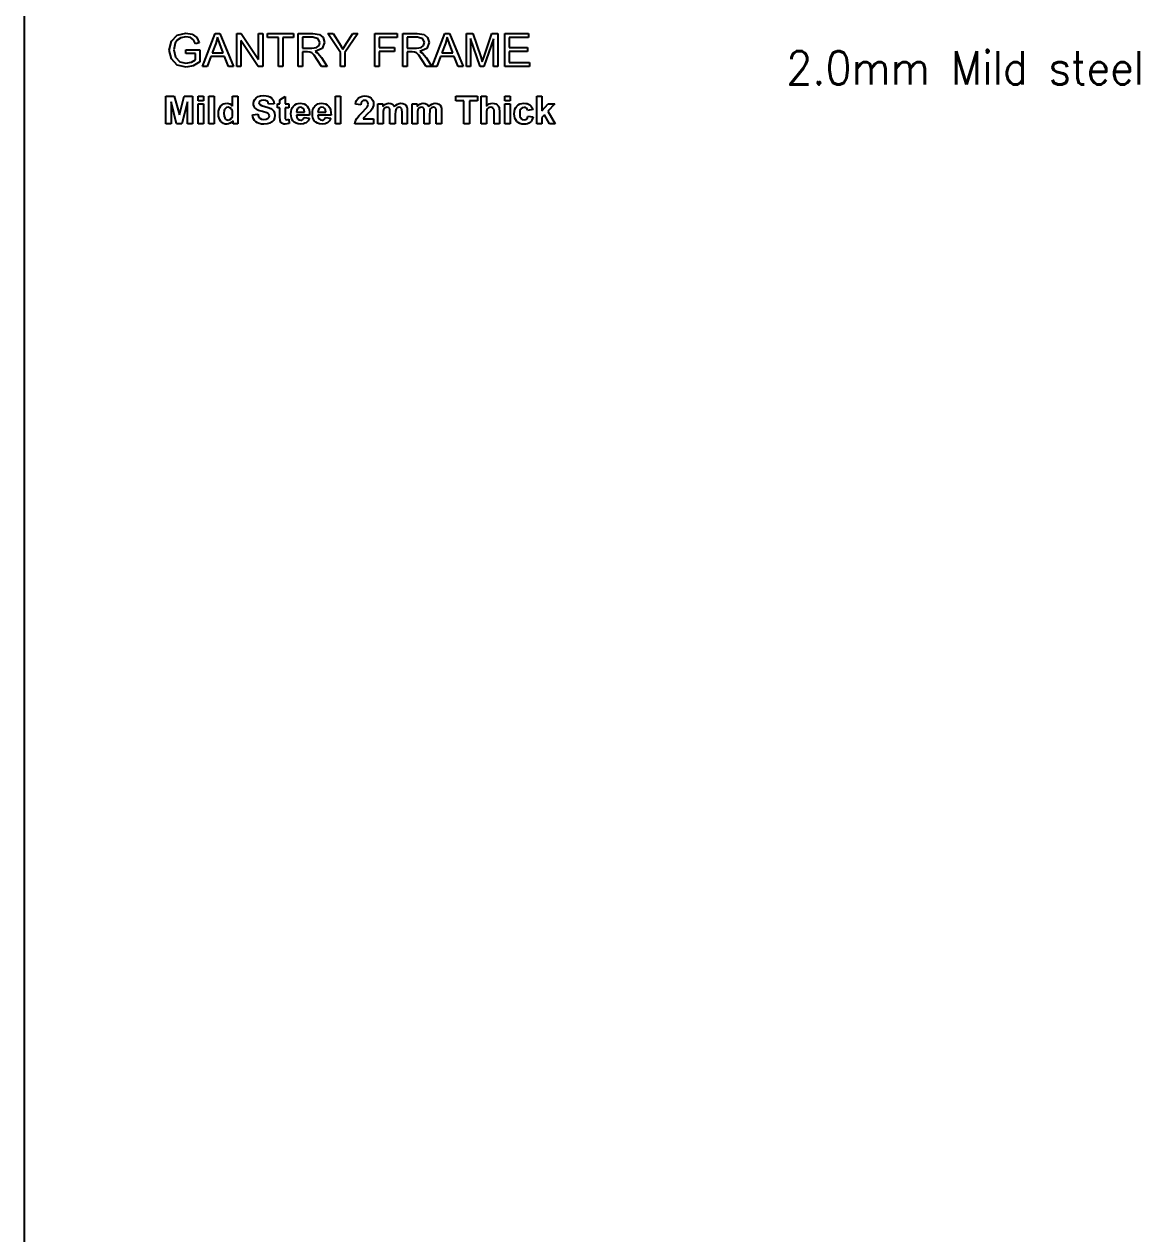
# Model space of a CAD drawing. Header units: millimetres. Extents: x -200 to 3600, y -1100 to 300.
# Drawn here: x 600 to 758.7, y -400 to -227.8 of the extents above; entities that cross this region are included whole.
import ezdxf

# ---------------------------------------------------------------- set-up
doc = ezdxf.new("R2010")
doc.units = ezdxf.units.MM
doc.layers.get('0').update_dxf_attribs({"linetype": 'CONTINUOUS', "lineweight": 25, "true_color": 0xffffff})
doc.layers.add('Mild Steel 2mm T', color=7, linetype='CONTINUOUS', true_color=0xffffff)
doc.layers.add('MTEXT', color=7, linetype='CONTINUOUS', true_color=0xffffff)
doc.styles.add('textstyle7', font='')
doc.styles.get('textstyle7').set_extended_font_data('Standard')

msp = doc.modelspace()

# ---------------------------------------------------------------- linework, layer by layer
msp.add_line((600, 300), (600, -1100))
at = {"layer": 'Mild Steel 2mm T'}
for p, q in [((620.19, -241.97), (620.19, -238.03)), ((620.19, -238.03), (621.38, -238.03)), ((621.71, -241.97), (620.93, -238.87)), ((620.93, -238.87), (620.93, -241.97)), ((621.38, -238.03), (622.1, -240.72)), ((622.1, -240.72), (622.8, -238.03)), ((623.25, -238.87), (622.47, -241.97)), ((622.8, -238.03), (623.99, -238.03)), ((623.25, -241.97), (623.25, -238.87)), ((623.99, -238.03), (623.99, -241.97)), ((624.78, -238.73), (624.78, -238.03)), ((624.78, -238.03), (625.53, -238.03)), ((625.53, -238.73), (624.78, -238.73)), ((624.78, -241.97), (624.78, -239.12)), ((624.78, -239.12), (625.53, -239.12)), ((625.53, -238.03), (625.53, -238.73)), ((625.53, -239.12), (625.53, -241.97)), ((626.3, -241.97), (626.3, -238.03)), ((626.3, -238.03), (627.06, -238.03)), ((627.06, -238.03), (627.06, -241.97)), ((628, -239.43), (628.18, -239.27)), ((628.18, -239.27), (628.39, -239.15)), ((628.39, -239.15), (628.61, -239.08)), ((628.61, -239.08), (628.86, -239.05)), ((628.86, -239.05), (629.09, -239.08)), ((629.09, -239.08), (629.31, -239.15)), ((629.31, -239.15), (629.51, -239.28)), ((629.51, -239.28), (629.69, -239.45)), ((629.69, -239.45), (629.69, -238.03)), ((629.69, -238.03), (630.44, -238.03)), ((630.44, -238.03), (630.44, -241.97)), ((632.66, -239.07), (632.7, -238.77)), ((632.68, -239.29), (632.66, -239.07)), ((632.75, -239.5), (632.68, -239.29)), ((632.7, -238.77), (632.83, -238.5)), ((632.83, -238.5), (633.04, -238.27)), ((633.04, -238.27), (633.32, -238.1)), ((633.32, -238.1), (633.67, -238)), ((633.45, -238.87), (633.42, -239.01)), ((633.42, -239.01), (633.45, -239.14)), ((633.54, -238.77), (633.45, -238.87)), ((633.45, -239.14), (633.54, -239.25)), ((633.78, -238.66), (633.54, -238.77)), ((633.54, -239.25), (633.79, -239.38)), ((633.67, -238), (634.09, -237.97)), ((634.09, -238.63), (633.78, -238.66)), ((634.09, -237.97), (634.44, -237.99)), ((634.38, -238.66), (634.09, -238.63)), ((634.59, -238.76), (634.38, -238.66)), ((634.44, -237.99), (634.74, -238.05)), ((634.73, -238.93), (634.59, -238.76)), ((634.81, -239.19), (634.73, -238.93)), ((634.74, -238.05), (635, -238.15)), ((635.6, -239.16), (634.81, -239.19)), ((635, -238.15), (635.21, -238.29)), ((635.21, -238.29), (635.37, -238.47)), ((635.37, -238.47), (635.49, -238.67)), ((635.49, -238.67), (635.57, -238.9)), ((635.57, -238.9), (635.6, -239.16)), ((636.07, -239.72), (636.07, -239.12)), ((636.07, -239.12), (636.41, -239.12)), ((636.41, -238.55), (637.17, -238.11)), ((636.41, -239.12), (636.41, -238.55)), ((637.17, -238.11), (637.17, -239.12)), ((637.17, -239.12), (637.68, -239.12)), ((637.68, -239.12), (637.68, -239.72)), ((638.36, -239.46), (638.55, -239.28)), ((638.55, -239.28), (638.78, -239.15)), ((638.78, -239.15), (639.02, -239.08)), ((639.02, -239.08), (639.29, -239.05)), ((639.29, -239.05), (639.59, -239.08)), ((639.59, -239.08), (639.86, -239.16)), ((639.86, -239.16), (640.1, -239.29)), ((640.1, -239.29), (640.3, -239.47)), ((641.41, -239.46), (641.61, -239.28)), ((641.61, -239.28), (641.83, -239.15)), ((641.83, -239.15), (642.08, -239.08)), ((642.08, -239.08), (642.35, -239.05)), ((642.35, -239.05), (642.65, -239.08)), ((642.65, -239.08), (642.92, -239.16)), ((642.92, -239.16), (643.15, -239.29)), ((643.15, -239.29), (643.35, -239.47)), ((644.32, -241.97), (644.32, -238.03)), ((644.32, -238.03), (645.07, -238.03)), ((645.07, -238.03), (645.07, -241.97)), ((647.2, -239.18), (647.25, -238.89)), ((647.95, -239.26), (647.2, -239.18)), ((647.25, -238.89), (647.34, -238.65)), ((647.34, -238.65), (647.46, -238.45)), ((647.46, -238.45), (647.62, -238.29)), ((647.62, -238.29), (647.81, -238.17)), ((647.81, -238.17), (648.02, -238.09)), ((648, -238.98), (647.95, -239.26)), ((648.11, -238.79), (648, -238.98)), ((648.02, -238.09), (648.25, -238.04)), ((648.28, -238.68), (648.11, -238.79)), ((648.25, -238.04), (648.51, -238.02)), ((648.49, -238.64), (648.28, -238.68)), ((648.7, -238.68), (648.49, -238.64)), ((648.51, -238.02), (648.78, -238.04)), ((648.86, -238.78), (648.7, -238.68)), ((648.78, -238.04), (649.03, -238.1)), ((648.96, -238.94), (648.86, -238.78)), ((649, -239.17), (648.96, -238.94)), ((648.96, -239.4), (649, -239.17)), ((649.03, -238.1), (649.24, -238.2)), ((649.24, -238.2), (649.42, -238.33)), ((649.42, -238.33), (649.57, -238.5)), ((649.57, -238.5), (649.67, -238.68)), ((649.67, -238.68), (649.73, -238.89)), ((649.73, -238.89), (649.76, -239.11)), ((649.76, -239.11), (649.73, -239.37)), ((650.37, -239.12), (651.06, -239.12)), ((650.37, -241.97), (650.37, -239.12)), ((651.06, -239.12), (651.06, -239.51)), ((651.06, -239.51), (651.26, -239.31)), ((651.26, -239.31), (651.47, -239.17)), ((651.47, -239.17), (651.7, -239.08)), ((651.7, -239.08), (651.95, -239.05)), ((651.95, -239.05), (652.21, -239.08)), ((652.21, -239.08), (652.43, -239.17)), ((652.43, -239.17), (652.61, -239.31)), ((652.61, -239.31), (652.76, -239.51)), ((652.76, -239.51), (652.95, -239.31)), ((652.95, -239.31), (653.16, -239.17)), ((653.16, -239.17), (653.39, -239.08)), ((653.39, -239.08), (653.63, -239.05)), ((653.63, -239.05), (653.92, -239.09)), ((653.92, -239.09), (654.16, -239.18)), ((654.16, -239.18), (654.35, -239.34)), ((654.35, -239.34), (654.48, -239.56)), ((655.25, -239.12), (655.95, -239.12)), ((655.25, -241.97), (655.25, -239.12)), ((655.95, -239.12), (655.95, -239.51)), ((655.95, -239.51), (656.15, -239.31)), ((656.15, -239.31), (656.36, -239.17)), ((656.36, -239.17), (656.59, -239.08)), ((656.59, -239.08), (656.84, -239.05)), ((656.84, -239.05), (657.09, -239.08)), ((657.09, -239.08), (657.31, -239.17)), ((657.31, -239.17), (657.5, -239.31)), ((657.5, -239.31), (657.64, -239.51)), ((657.64, -239.51), (657.84, -239.31)), ((657.84, -239.31), (658.05, -239.17)), ((658.05, -239.17), (658.27, -239.08)), ((658.27, -239.08), (658.51, -239.05)), ((658.51, -239.05), (658.8, -239.09)), ((658.8, -239.09), (659.04, -239.18)), ((659.04, -239.18), (659.23, -239.34)), ((659.23, -239.34), (659.37, -239.56)), ((661.45, -238.7), (661.45, -238.03)), ((661.45, -238.03), (664.57, -238.03)), ((662.61, -238.7), (661.45, -238.7)), ((662.61, -241.97), (662.61, -238.7)), ((664.57, -238.7), (663.41, -238.7)), ((663.41, -238.7), (663.41, -241.97)), ((664.57, -238.03), (664.57, -238.7)), ((665.08, -241.97), (665.08, -238.03)), ((665.08, -238.03), (665.83, -238.03)), ((665.83, -238.03), (665.83, -239.48)), ((665.83, -239.48), (666.02, -239.29)), ((666.02, -239.29), (666.23, -239.16)), ((666.23, -239.16), (666.46, -239.08)), ((666.46, -239.08), (666.7, -239.05)), ((666.7, -239.05), (666.95, -239.08)), ((666.95, -239.08), (667.17, -239.15)), ((667.17, -239.15), (667.36, -239.26)), ((667.36, -239.26), (667.49, -239.4)), ((668.44, -238.73), (668.44, -238.03)), ((668.44, -238.03), (669.19, -238.03)), ((669.19, -238.73), (668.44, -238.73)), ((668.44, -241.97), (668.44, -239.12)), ((668.44, -239.12), (669.19, -239.12)), ((669.19, -238.03), (669.19, -238.73)), ((669.19, -239.12), (669.19, -241.97)), ((670.17, -239.45), (670.37, -239.28)), ((670.37, -239.28), (670.61, -239.15)), ((670.61, -239.15), (670.88, -239.08)), ((670.88, -239.08), (671.18, -239.05)), ((671.18, -239.05), (671.42, -239.07)), ((671.42, -239.07), (671.64, -239.11)), ((671.64, -239.11), (671.84, -239.18)), ((671.84, -239.18), (672, -239.28)), ((672, -239.28), (672.15, -239.41)), ((672.99, -241.97), (672.99, -238.03)), ((672.99, -238.03), (673.74, -238.03)), ((673.74, -238.03), (673.74, -240.12)), ((673.74, -240.12), (674.63, -239.12)), ((675.56, -239.12), (674.58, -240.16)), ((674.63, -239.12), (675.56, -239.12)), ((627.66, -240.53), (627.68, -240.19)), ((627.68, -240.87), (627.66, -240.53)), ((627.68, -240.19), (627.75, -239.9)), ((627.75, -241.16), (627.68, -240.87)), ((627.75, -239.9), (627.85, -239.64)), ((627.85, -239.64), (628, -239.43)), ((628.48, -240.11), (628.43, -240.48)), ((628.43, -240.48), (628.46, -240.87)), ((628.46, -240.87), (628.56, -241.14)), ((628.53, -239.96), (628.48, -240.11)), ((628.61, -239.84), (628.53, -239.96)), ((628.81, -239.68), (628.61, -239.84)), ((629.06, -239.63), (628.81, -239.68)), ((629.31, -239.69), (629.06, -239.63)), ((629.51, -239.85), (629.31, -239.69)), ((629.59, -239.97), (629.51, -239.85)), ((629.65, -240.13), (629.59, -239.97)), ((629.59, -241.09), (629.65, -240.94)), ((629.69, -240.55), (629.65, -240.13)), ((629.65, -240.94), (629.69, -240.55)), ((632.52, -240.69), (633.29, -240.61)), ((632.57, -241), (632.52, -240.69)), ((632.67, -241.27), (632.57, -241)), ((632.86, -239.69), (632.75, -239.5)), ((633.02, -239.86), (632.86, -239.69)), ((633.17, -239.97), (633.02, -239.86)), ((633.37, -240.07), (633.17, -239.97)), ((633.29, -240.61), (633.39, -240.95)), ((633.92, -240.25), (633.37, -240.07)), ((633.39, -240.95), (633.57, -241.18)), ((633.79, -239.38), (634.26, -239.51)), ((634.55, -240.42), (633.92, -240.25)), ((634.26, -239.51), (634.77, -239.65)), ((634.73, -240.5), (634.55, -240.42)), ((634.84, -240.59), (634.73, -240.5)), ((634.73, -241.2), (634.87, -241.03)), ((634.77, -239.65), (635.12, -239.8)), ((634.9, -240.7), (634.84, -240.59)), ((634.87, -241.03), (634.92, -240.83)), ((634.92, -240.83), (634.9, -240.7)), ((635.12, -239.8), (635.37, -239.97)), ((635.37, -239.97), (635.56, -240.2)), ((635.56, -240.2), (635.67, -240.48)), ((635.67, -240.48), (635.71, -240.82)), ((635.71, -240.82), (635.67, -241.15)), ((636.41, -239.72), (636.07, -239.72)), ((636.41, -240.96), (636.41, -239.72)), ((636.44, -241.49), (636.41, -240.96)), ((637.68, -239.72), (637.17, -239.72)), ((637.17, -239.72), (637.17, -240.87)), ((637.17, -240.87), (637.18, -241.27)), ((637.99, -240.56), (638.01, -240.23)), ((638, -240.85), (637.99, -240.56)), ((638.06, -241.11), (638, -240.85)), ((638.01, -240.23), (638.08, -239.93)), ((638.08, -239.93), (638.19, -239.68)), ((638.19, -239.68), (638.36, -239.46)), ((640.65, -240.76), (638.76, -240.76)), ((638.76, -240.76), (638.81, -241.06)), ((638.81, -240.02), (638.77, -240.3)), ((638.77, -240.3), (639.9, -240.3)), ((638.93, -239.81), (638.81, -240.02)), ((638.81, -241.06), (638.94, -241.28)), ((639.11, -239.68), (638.93, -239.81)), ((639.34, -239.63), (639.11, -239.68)), ((639.55, -239.67), (639.34, -239.63)), ((639.73, -239.8), (639.55, -239.67)), ((639.85, -240.01), (639.73, -239.8)), ((639.78, -241.25), (639.86, -241.06)), ((639.9, -240.3), (639.85, -240.01)), ((639.86, -241.06), (640.61, -241.19)), ((640.3, -239.47), (640.46, -239.71)), ((640.46, -239.71), (640.57, -240.01)), ((640.57, -240.01), (640.63, -240.36)), ((640.63, -240.36), (640.65, -240.76)), ((641.04, -240.56), (641.06, -240.23)), ((641.06, -240.85), (641.04, -240.56)), ((641.06, -240.23), (641.13, -239.93)), ((641.11, -241.11), (641.06, -240.85)), ((641.13, -239.93), (641.25, -239.68)), ((641.25, -239.68), (641.41, -239.46)), ((643.7, -240.76), (641.81, -240.76)), ((641.81, -240.76), (641.86, -241.06)), ((641.87, -240.02), (641.83, -240.3)), ((641.83, -240.3), (642.95, -240.3)), ((641.86, -241.06), (642, -241.28)), ((641.99, -239.81), (641.87, -240.02)), ((642.17, -239.68), (641.99, -239.81)), ((642.39, -239.63), (642.17, -239.68)), ((642.61, -239.67), (642.39, -239.63)), ((642.79, -239.8), (642.61, -239.67)), ((642.91, -240.01), (642.79, -239.8)), ((642.84, -241.25), (642.91, -241.06)), ((642.95, -240.3), (642.91, -240.01)), ((642.91, -241.06), (643.66, -241.19)), ((643.35, -239.47), (643.51, -239.71)), ((643.51, -239.71), (643.62, -240.01)), ((643.62, -240.01), (643.69, -240.36)), ((643.69, -240.36), (643.7, -240.76)), ((647.37, -241.22), (647.69, -240.8)), ((647.69, -240.8), (648.22, -240.27)), ((648.22, -240.27), (648.63, -239.87)), ((648.41, -241.06), (648.26, -241.27)), ((648.86, -240.62), (648.41, -241.06)), ((648.63, -239.87), (648.84, -239.63)), ((648.84, -239.63), (648.96, -239.4)), ((649.36, -240.12), (648.86, -240.62)), ((649.54, -239.86), (649.36, -240.12)), ((649.66, -239.62), (649.54, -239.86)), ((649.73, -239.37), (649.66, -239.62)), ((651.14, -240.23), (651.12, -240.58)), ((651.12, -240.58), (651.12, -241.97)), ((651.18, -240), (651.14, -240.23)), ((651.26, -239.84), (651.18, -240)), ((651.38, -239.73), (651.26, -239.84)), ((651.53, -239.65), (651.38, -239.73)), ((651.7, -239.63), (651.53, -239.65)), ((651.83, -239.65), (651.7, -239.63)), ((651.93, -239.69), (651.83, -239.65)), ((652, -239.76), (651.93, -239.69)), ((652.05, -239.87), (652, -239.76)), ((652.08, -240.06), (652.05, -239.87)), ((652.09, -240.41), (652.08, -240.06)), ((652.09, -241.97), (652.09, -240.41)), ((652.86, -240.25), (652.85, -240.6)), ((652.85, -240.6), (652.85, -241.97)), ((652.91, -240.01), (652.86, -240.25)), ((652.99, -239.85), (652.91, -240.01)), ((653.11, -239.73), (652.99, -239.85)), ((653.25, -239.66), (653.11, -239.73)), ((653.41, -239.63), (653.25, -239.66)), ((653.6, -239.67), (653.41, -239.63)), ((653.73, -239.79), (653.6, -239.67)), ((653.79, -239.99), (653.73, -239.79)), ((653.81, -240.34), (653.79, -239.99)), ((653.81, -241.97), (653.81, -240.34)), ((654.48, -239.56), (654.54, -239.79)), ((654.54, -239.79), (654.56, -240.15)), ((654.56, -240.15), (654.56, -241.97)), ((656.02, -240.23), (656.01, -240.58)), ((656.01, -240.58), (656.01, -241.97)), ((656.07, -240), (656.02, -240.23)), ((656.15, -239.84), (656.07, -240)), ((656.27, -239.73), (656.15, -239.84)), ((656.42, -239.65), (656.27, -239.73)), ((656.58, -239.63), (656.42, -239.65)), ((656.71, -239.65), (656.58, -239.63)), ((656.81, -239.69), (656.71, -239.65)), ((656.89, -239.76), (656.81, -239.69)), ((656.94, -239.87), (656.89, -239.76)), ((656.97, -240.06), (656.94, -239.87)), ((656.98, -240.41), (656.97, -240.06)), ((656.98, -241.97), (656.98, -240.41)), ((657.75, -240.25), (657.73, -240.6)), ((657.73, -240.6), (657.73, -241.97)), ((657.79, -240.01), (657.75, -240.25)), ((657.87, -239.85), (657.79, -240.01)), ((657.99, -239.73), (657.87, -239.85)), ((658.14, -239.66), (657.99, -239.73)), ((658.29, -239.63), (658.14, -239.66)), ((658.48, -239.67), (658.29, -239.63)), ((658.61, -239.79), (658.48, -239.67)), ((658.67, -239.99), (658.61, -239.79)), ((658.69, -240.34), (658.67, -239.99)), ((658.69, -241.97), (658.69, -240.34)), ((659.37, -239.56), (659.43, -239.79)), ((659.43, -239.79), (659.45, -240.15)), ((659.45, -240.15), (659.45, -241.97)), ((665.85, -240.23), (665.83, -240.54)), ((665.83, -240.54), (665.83, -241.97)), ((665.9, -240), (665.85, -240.23)), ((665.99, -239.84), (665.9, -240)), ((666.11, -239.72), (665.99, -239.84)), ((666.27, -239.65), (666.11, -239.72)), ((666.45, -239.63), (666.27, -239.65)), ((666.6, -239.65), (666.45, -239.63)), ((666.72, -239.7), (666.6, -239.65)), ((666.81, -239.79), (666.72, -239.7)), ((666.87, -239.89), (666.81, -239.79)), ((666.91, -240.1), (666.87, -239.89)), ((666.92, -240.46), (666.91, -240.1)), ((666.92, -241.97), (666.92, -240.46)), ((667.49, -239.4), (667.58, -239.56)), ((667.58, -239.56), (667.63, -239.73)), ((667.63, -239.73), (667.67, -240.3)), ((667.67, -240.3), (667.67, -241.97)), ((669.8, -240.55), (669.82, -240.21)), ((669.82, -240.88), (669.8, -240.55)), ((669.82, -240.21), (669.89, -239.92)), ((669.89, -241.17), (669.82, -240.88)), ((669.89, -239.92), (670.01, -239.66)), ((670.01, -239.66), (670.17, -239.45)), ((670.61, -240.1), (670.57, -240.49)), ((670.57, -240.49), (670.61, -240.92)), ((670.67, -239.96), (670.61, -240.1)), ((670.61, -240.92), (670.67, -241.09)), ((670.74, -239.84), (670.67, -239.96)), ((670.93, -239.7), (670.74, -239.84)), ((671.19, -239.65), (670.93, -239.7)), ((671.38, -239.68), (671.19, -239.65)), ((671.53, -239.76), (671.38, -239.68)), ((671.64, -239.9), (671.53, -239.76)), ((671.7, -240.1), (671.64, -239.9)), ((671.67, -241.13), (671.74, -240.88)), ((672.45, -239.96), (671.7, -240.1)), ((671.74, -240.88), (672.48, -241)), ((672.15, -239.41), (672.27, -239.56)), ((672.27, -239.56), (672.37, -239.75)), ((672.37, -239.75), (672.45, -239.96)), ((672.48, -241), (672.41, -241.24)), ((674.1, -240.69), (673.74, -241.06)), ((673.74, -241.06), (673.74, -241.97)), ((674.81, -241.97), (674.1, -240.69)), ((674.58, -240.16), (675.63, -241.97)), ((620.93, -241.97), (620.19, -241.97)), ((622.47, -241.97), (621.71, -241.97)), ((623.99, -241.97), (623.25, -241.97)), ((625.53, -241.97), (624.78, -241.97)), ((627.06, -241.97), (626.3, -241.97)), ((627.86, -241.42), (627.75, -241.16)), ((628.01, -241.64), (627.86, -241.42)), ((628.19, -241.81), (628.01, -241.64)), ((628.4, -241.93), (628.19, -241.81)), ((628.61, -242.01), (628.4, -241.93)), ((628.56, -241.14), (628.66, -241.27)), ((628.85, -242.03), (628.61, -242.01)), ((628.66, -241.27), (628.77, -241.36)), ((628.77, -241.36), (628.91, -241.42)), ((629.09, -242), (628.85, -242.03)), ((628.91, -241.42), (629.07, -241.44)), ((629.07, -241.44), (629.31, -241.38)), ((629.33, -241.91), (629.09, -242)), ((629.31, -241.38), (629.51, -241.22)), ((629.55, -241.76), (629.33, -241.91)), ((629.51, -241.22), (629.59, -241.09)), ((629.74, -241.55), (629.55, -241.76)), ((629.74, -241.97), (629.74, -241.55)), ((630.44, -241.97), (629.74, -241.97)), ((632.81, -241.5), (632.67, -241.27)), ((632.99, -241.69), (632.81, -241.5)), ((633.21, -241.84), (632.99, -241.69)), ((633.48, -241.95), (633.21, -241.84)), ((633.79, -242.02), (633.48, -241.95)), ((633.57, -241.18), (633.82, -241.32)), ((634.14, -242.04), (633.79, -242.02)), ((633.82, -241.32), (634.15, -241.37)), ((634.61, -242), (634.14, -242.04)), ((634.15, -241.37), (634.48, -241.33)), ((634.48, -241.33), (634.73, -241.2)), ((634.99, -241.89), (634.61, -242)), ((635.3, -241.71), (634.99, -241.89)), ((635.53, -241.46), (635.3, -241.71)), ((635.67, -241.15), (635.53, -241.46)), ((636.48, -241.66), (636.44, -241.49)), ((636.54, -241.79), (636.48, -241.66)), ((636.64, -241.89), (636.54, -241.79)), ((636.78, -241.96), (636.64, -241.89)), ((636.96, -242.02), (636.78, -241.96)), ((637.15, -242.03), (636.96, -242.02)), ((637.46, -242), (637.15, -242.03)), ((637.18, -241.27), (637.25, -241.37)), ((637.25, -241.37), (637.38, -241.41)), ((637.38, -241.41), (637.68, -241.33)), ((637.74, -241.92), (637.46, -242)), ((637.68, -241.33), (637.74, -241.92)), ((638.14, -241.34), (638.06, -241.11)), ((638.27, -241.55), (638.14, -241.34)), ((638.47, -241.76), (638.27, -241.55)), ((638.72, -241.91), (638.47, -241.76)), ((639.02, -242), (638.72, -241.91)), ((638.94, -241.28), (639.14, -241.42)), ((639.37, -242.03), (639.02, -242)), ((639.14, -241.42), (639.38, -241.47)), ((639.8, -241.98), (639.37, -242.03)), ((639.38, -241.47), (639.54, -241.44)), ((639.54, -241.44), (639.67, -241.37)), ((639.67, -241.37), (639.78, -241.25)), ((639.98, -241.91), (639.8, -241.98)), ((640.15, -241.82), (639.98, -241.91)), ((640.3, -241.7), (640.15, -241.82)), ((640.42, -241.55), (640.3, -241.7)), ((640.61, -241.19), (640.42, -241.55)), ((641.2, -241.34), (641.11, -241.11)), ((641.32, -241.55), (641.2, -241.34)), ((641.53, -241.76), (641.32, -241.55)), ((641.78, -241.91), (641.53, -241.76)), ((642.08, -242), (641.78, -241.91)), ((642, -241.28), (642.19, -241.42)), ((642.42, -242.03), (642.08, -242)), ((642.19, -241.42), (642.43, -241.47)), ((642.85, -241.98), (642.42, -242.03)), ((642.43, -241.47), (642.59, -241.44)), ((642.59, -241.44), (642.73, -241.37)), ((642.73, -241.37), (642.84, -241.25)), ((643.04, -241.91), (642.85, -241.98)), ((643.21, -241.82), (643.04, -241.91)), ((643.35, -241.7), (643.21, -241.82)), ((643.48, -241.55), (643.35, -241.7)), ((643.66, -241.19), (643.48, -241.55)), ((645.07, -241.97), (644.32, -241.97)), ((647.11, -241.97), (647.2, -241.58)), ((649.76, -241.97), (647.11, -241.97)), ((647.2, -241.58), (647.37, -241.22)), ((648.26, -241.27), (649.76, -241.27)), ((649.76, -241.27), (649.76, -241.97)), ((651.12, -241.97), (650.37, -241.97)), ((652.85, -241.97), (652.09, -241.97)), ((654.56, -241.97), (653.81, -241.97)), ((656.01, -241.97), (655.25, -241.97)), ((657.73, -241.97), (656.98, -241.97)), ((659.45, -241.97), (658.69, -241.97)), ((663.41, -241.97), (662.61, -241.97)), ((665.83, -241.97), (665.08, -241.97)), ((667.67, -241.97), (666.92, -241.97)), ((669.19, -241.97), (668.44, -241.97)), ((670, -241.42), (669.89, -241.17)), ((670.17, -241.64), (670, -241.42)), ((670.37, -241.81), (670.17, -241.64)), ((670.6, -241.93), (670.37, -241.81)), ((670.87, -242.01), (670.6, -241.93)), ((670.67, -241.09), (670.74, -241.21)), ((670.74, -241.21), (670.94, -241.37)), ((671.16, -242.03), (670.87, -242.01)), ((670.94, -241.37), (671.2, -241.42)), ((671.42, -242.02), (671.16, -242.03)), ((671.2, -241.42), (671.39, -241.39)), ((671.39, -241.39), (671.55, -241.3)), ((671.66, -241.97), (671.42, -242.02)), ((671.55, -241.3), (671.67, -241.13)), ((671.86, -241.89), (671.66, -241.97)), ((672.04, -241.77), (671.86, -241.89)), ((672.19, -241.63), (672.04, -241.77)), ((672.32, -241.45), (672.19, -241.63)), ((672.41, -241.24), (672.32, -241.45)), ((673.74, -241.97), (672.99, -241.97)), ((675.63, -241.97), (674.81, -241.97))]:
    msp.add_line(p, q, dxfattribs=at)
at = {"layer": 'MTEXT'}
for p, q in [((620.67, -231.51), (620.96, -230.23)), ((620.96, -230.23), (621.78, -229.35)), ((621.49, -230.52), (621.31, -231.47)), ((621.79, -230.06), (621.49, -230.52)), ((621.78, -229.35), (623.02, -229.06)), ((622.29, -229.72), (621.79, -230.06)), ((623.02, -229.59), (622.29, -229.72)), ((623.02, -229.06), (623.94, -229.23)), ((623.67, -229.71), (623.02, -229.59)), ((624.11, -230.04), (623.67, -229.71)), ((623.94, -229.23), (624.58, -229.68)), ((624.38, -230.6), (624.11, -230.04)), ((624.94, -230.45), (624.38, -230.6)), ((624.58, -229.68), (624.94, -230.45)), ((625.41, -233.82), (627.2, -229.14)), ((627.27, -230.53), (626.76, -231.9)), ((627.2, -229.14), (627.87, -229.14)), ((627.52, -229.63), (627.27, -230.53)), ((627.86, -230.6), (627.52, -229.63)), ((628.34, -231.9), (627.86, -230.6)), ((627.87, -229.14), (629.79, -233.82)), ((630.28, -233.82), (630.28, -229.14)), ((630.28, -229.14), (630.91, -229.14)), ((633.33, -233.82), (630.87, -230.14)), ((630.87, -230.14), (630.87, -233.82)), ((630.91, -229.14), (633.37, -232.82)), ((633.37, -232.82), (633.37, -229.14)), ((633.37, -229.14), (633.97, -229.14)), ((633.97, -229.14), (633.97, -233.82)), ((634.66, -229.69), (634.66, -229.14)), ((634.66, -229.14), (638.37, -229.14)), ((636.2, -229.69), (634.66, -229.69)), ((636.2, -233.82), (636.2, -229.69)), ((638.37, -229.69), (636.82, -229.69)), ((636.82, -229.69), (636.82, -233.82)), ((638.37, -229.14), (638.37, -229.69)), ((639.01, -233.82), (639.01, -229.14)), ((639.01, -229.14), (641.09, -229.14)), ((641.11, -229.66), (639.63, -229.66)), ((639.63, -229.66), (639.63, -231.21)), ((641.09, -229.14), (642.04, -229.27)), ((641.88, -229.87), (641.11, -229.66)), ((642.12, -230.42), (641.88, -229.87)), ((641.99, -230.84), (642.12, -230.42)), ((642.04, -229.27), (642.56, -229.71)), ((642.76, -230.42), (642.43, -231.26)), ((642.56, -229.71), (642.76, -230.42)), ((645.05, -231.84), (643.24, -229.14)), ((643.24, -229.14), (644, -229.14)), ((644, -229.14), (644.92, -230.55)), ((644.92, -230.55), (645.39, -231.35)), ((645.39, -231.35), (645.91, -230.52)), ((647.53, -229.14), (645.67, -231.84)), ((645.91, -230.52), (646.81, -229.14)), ((646.81, -229.14), (647.53, -229.14)), ((649.94, -233.82), (649.94, -229.14)), ((649.94, -229.14), (653.1, -229.14)), ((653.1, -229.69), (650.56, -229.69)), ((650.56, -229.69), (650.56, -231.14)), ((653.1, -229.14), (653.1, -229.69)), ((653.91, -233.82), (653.91, -229.14)), ((653.91, -229.14), (655.99, -229.14)), ((656.02, -229.66), (654.53, -229.66)), ((654.53, -229.66), (654.53, -231.21)), ((655.99, -229.14), (656.94, -229.27)), ((656.78, -229.87), (656.02, -229.66)), ((657.02, -230.42), (656.78, -229.87)), ((656.89, -230.84), (657.02, -230.42)), ((656.94, -229.27), (657.46, -229.71)), ((657.66, -230.42), (657.33, -231.26)), ((657.46, -229.71), (657.66, -230.42)), ((658.11, -233.82), (659.91, -229.14)), ((659.98, -230.53), (659.46, -231.9)), ((659.91, -229.14), (660.58, -229.14)), ((660.23, -229.63), (659.98, -230.53)), ((660.56, -230.6), (660.23, -229.63)), ((661.05, -231.9), (660.56, -230.6)), ((660.58, -229.14), (662.5, -233.82)), ((662.97, -233.82), (662.97, -229.14)), ((662.97, -229.14), (663.9, -229.14)), ((664.92, -233.82), (663.57, -229.84)), ((663.57, -229.84), (663.57, -233.82)), ((663.9, -229.14), (665.01, -232.46)), ((666.84, -229.9), (665.48, -233.82)), ((665.49, -232.4), (666.61, -229.14)), ((666.61, -229.14), (667.44, -229.14)), ((666.84, -233.82), (666.84, -229.9)), ((667.44, -229.14), (667.44, -233.82)), ((668.45, -233.82), (668.45, -229.14)), ((668.45, -229.14), (671.84, -229.14)), ((671.84, -229.69), (669.07, -229.69)), ((669.07, -229.69), (669.07, -231.13)), ((671.84, -229.14), (671.84, -229.69)), ((620.96, -232.75), (620.67, -231.51)), ((621.31, -231.47), (621.53, -232.51)), ((623.02, -231.44), (625.01, -231.43)), ((623.02, -231.99), (623.02, -231.44)), ((624.4, -231.99), (623.02, -231.99)), ((624.4, -232.86), (624.4, -231.99)), ((625.01, -231.43), (625.01, -233.17)), ((626.58, -232.41), (626.06, -233.82)), ((628.54, -232.41), (626.58, -232.41)), ((626.76, -231.9), (628.34, -231.9)), ((629.08, -233.82), (628.54, -232.41)), ((639.63, -231.21), (640.96, -231.21)), ((640.35, -231.74), (639.63, -231.74)), ((639.63, -231.74), (639.63, -233.82)), ((640.7, -231.77), (640.35, -231.74)), ((640.98, -231.89), (640.7, -231.77)), ((640.96, -231.21), (641.63, -231.12)), ((641.29, -232.2), (640.98, -231.89)), ((641.74, -232.85), (641.29, -232.2)), ((642.43, -231.26), (641.44, -231.69)), ((641.44, -231.69), (641.81, -231.93)), ((641.63, -231.12), (641.99, -230.84)), ((641.81, -231.93), (642.32, -232.55)), ((645.05, -233.82), (645.05, -231.84)), ((645.67, -231.84), (645.67, -233.82)), ((650.56, -231.14), (652.76, -231.14)), ((652.76, -231.7), (650.56, -231.7)), ((650.56, -231.7), (650.56, -233.82)), ((652.76, -231.14), (652.76, -231.7)), ((654.53, -231.21), (655.86, -231.21)), ((655.25, -231.74), (654.53, -231.74)), ((654.53, -231.74), (654.53, -233.82)), ((655.6, -231.77), (655.25, -231.74)), ((655.88, -231.89), (655.6, -231.77)), ((655.86, -231.21), (656.53, -231.12)), ((656.19, -232.2), (655.88, -231.89)), ((656.64, -232.85), (656.19, -232.2)), ((657.33, -231.26), (656.34, -231.69)), ((656.34, -231.69), (656.71, -231.93)), ((656.53, -231.12), (656.89, -230.84)), ((656.71, -231.93), (657.23, -232.55)), ((659.29, -232.41), (658.77, -233.82)), ((661.24, -232.41), (659.29, -232.41)), ((659.46, -231.9), (661.05, -231.9)), ((661.79, -233.82), (661.24, -232.41)), ((665.01, -232.46), (665.24, -233.15)), ((665.24, -233.15), (665.49, -232.4)), ((669.07, -231.13), (671.66, -231.13)), ((671.66, -231.68), (669.07, -231.68)), ((669.07, -231.68), (669.07, -233.27)), ((671.66, -231.13), (671.66, -231.68)), ((621.81, -233.61), (620.96, -232.75)), ((621.53, -232.51), (622.16, -233.14)), ((623.07, -233.9), (621.81, -233.61)), ((622.16, -233.14), (623.03, -233.35)), ((623.03, -233.35), (623.82, -233.19)), ((624.06, -233.72), (623.07, -233.9)), ((623.82, -233.19), (624.4, -232.86)), ((625.01, -233.17), (624.06, -233.72)), ((626.06, -233.82), (625.41, -233.82)), ((629.79, -233.82), (629.08, -233.82)), ((630.87, -233.82), (630.28, -233.82)), ((633.97, -233.82), (633.33, -233.82)), ((636.82, -233.82), (636.2, -233.82)), ((639.63, -233.82), (639.01, -233.82)), ((642.36, -233.82), (641.74, -232.85)), ((642.32, -232.55), (643.14, -233.82)), ((643.14, -233.82), (642.36, -233.82)), ((645.67, -233.82), (645.05, -233.82)), ((650.56, -233.82), (649.94, -233.82)), ((654.53, -233.82), (653.91, -233.82)), ((657.26, -233.82), (656.64, -232.85)), ((657.23, -232.55), (658.04, -233.82)), ((658.04, -233.82), (657.26, -233.82)), ((658.77, -233.82), (658.11, -233.82)), ((662.5, -233.82), (661.79, -233.82)), ((663.57, -233.82), (662.97, -233.82)), ((665.48, -233.82), (664.92, -233.82)), ((667.44, -233.82), (666.84, -233.82)), ((671.95, -233.82), (668.45, -233.82)), ((669.07, -233.27), (671.95, -233.27)), ((671.95, -233.27), (671.95, -233.82))]:
    msp.add_line(p, q, dxfattribs=at)

# ---------------------------------------------------------------- texts
at = {"insert": (734.01, -231.63), "char_height": 4.7625, "attachment_point": 2, "style": 'textstyle7'}
msp.add_mtext('2.0mm Mild steel\\P', dxfattribs=at)

doc.saveas('drawing.dxf')
